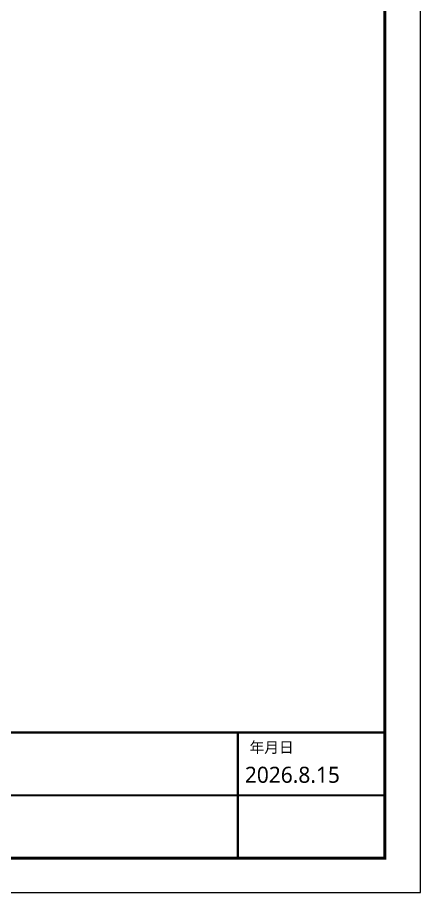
# Model space of a CAD drawing. Header units: millimetres. Extents: x -63086 to 83971, y -129912 to 13382.
# Drawn here: x 31294 to 34959, y -27048 to -19090 of the extents above; entities that cross this region are included whole.
import ezdxf

# ---------------------------------------------------------------- set-up
doc = ezdxf.new("R2010")
doc.units = ezdxf.units.MM
doc.layers.add('01用紙枠', color=7, linetype='Continuous', lineweight=5)
doc.styles.add('メイリオ', font='')
doc.styles.get('メイリオ').set_extended_font_data('Meiryo')

msp = doc.modelspace()

# ---------------------------------------------------------------- linework, layer by layer
at = {"layer": '01用紙枠'}
msp.add_lwpolyline([(11629.2572, -10550.1355), (11629.2572, -27047.7465), (34959.2122, -27047.7465), (34959.2122, -10550.1355)], close=True, dxfattribs=at)
msp.add_lwpolyline([(11629.2572, -10550.1355), (11629.2572, -27047.7465), (34959.2122, -27047.7465), (34959.2122, -10550.1355)], close=True, dxfattribs=at)
for points, const_width in [([(11953.3987, -26735.199), (34635.0707, -26735.199), (34635.0707, -10862.683), (11953.3987, -10862.683)], 27.7738), ([(11953.3987, -26735.199), (34635.0707, -26735.199), (34635.0707, -10862.683), (11953.3987, -10862.683)], 27.7738), ([(11953.3987, -26735.199), (34635.0707, -26735.199), (34635.0707, -10862.683), (11953.3987, -10862.683)], 27.7738), ([(33297.5555, -25592.2762), (28033.7063, -25592.2762), (28033.7063, -26163.7376), (33297.5555, -26163.7376)], 20.2956), ([(33297.5555, -25592.2762), (34635.0707, -25592.2762), (34635.0707, -26163.7376), (33297.5555, -26163.7376)], 20.2956), ([(33297.5555, -26163.7376), (28033.7063, -26163.7376), (28033.7063, -26735.199), (33297.5555, -26735.199)], 20.2956), ([(33297.5555, -26163.7376), (34635.0707, -26163.7376), (34635.0707, -26735.199), (33297.5555, -26735.199)], 20.2956)]:
    msp.add_lwpolyline(points, close=True, dxfattribs=dict(at, const_width=const_width))
at = {"layer": '01用紙枠', "lineweight": 5, "const_width": 27.7738}
msp.add_lwpolyline([(11953.3987, -26735.199), (34635.0707, -26735.199), (34635.0707, -10862.683), (11953.3987, -10862.683)], close=True, dxfattribs=at)
msp.add_lwpolyline([(11953.3987, -26735.199), (34635.0707, -26735.199), (34635.0707, -10862.683), (11953.3987, -10862.683)], close=True, dxfattribs=at)

# ---------------------------------------------------------------- texts
at = {"layer": '01用紙枠', "style": 'メイリオ'}
for s, height, p in [('年月日', 98.52783, (33403.4729, -25777.2258)), ('2026.8.15', 146.12812, (33361.8042, -26050.0106))]:
    msp.add_text(s, height=height, dxfattribs=at).set_placement(p)

doc.saveas('drawing.dxf')
